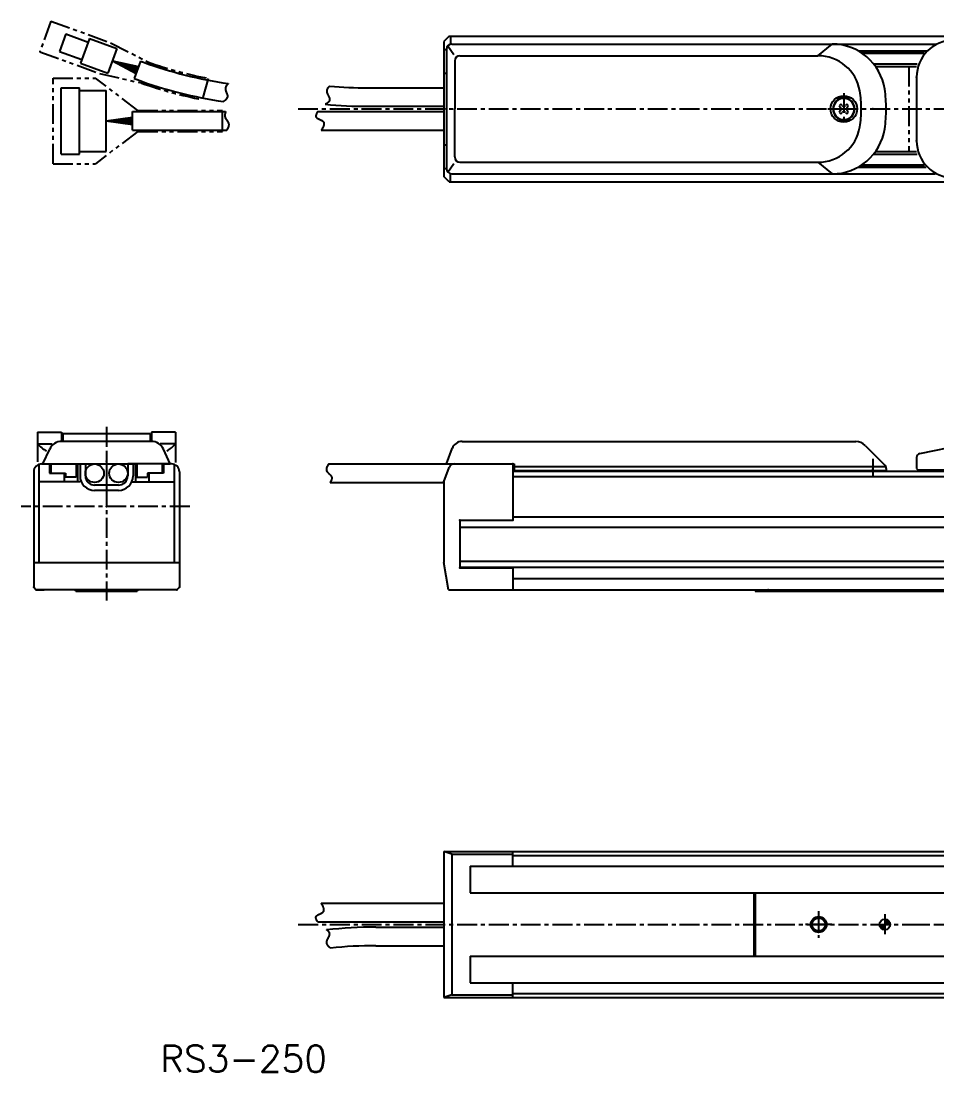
# Model space of a CAD drawing. Extents: x -741 to -40, y 98 to 495.
# Drawn here: x -740.6 to -394.8, y 98.3 to 495 of the extents above; entities that cross this region are included whole.
import ezdxf

# ---------------------------------------------------------------- set-up
doc = ezdxf.new("R2010")
doc.units = 0
for name, pattern in [('CENTER', [12, 7.5, -1.5, 1.5, -1.5]), ('CONTINOUS', [0]), ('PHANTOM', [15, 7.5, -1.5, 1.5, -1.5, 1.5, -1.5])]:
    doc.linetypes.add(name, pattern=pattern)
doc.layers.get('0').update_dxf_attribs({"linetype": 'CONTINUOUS'})
doc.layers.add('CENTER', color=1, linetype='CENTER')
doc.styles.get("Standard").update_dxf_attribs({"font": 'txt', "bigfont": 'EXTFONT'})

# ---------------------------------------------------------------- blocks, each defined once
blk = doc.blocks.new('*X9')
at = {"color": 0, "linetype": 'CONTINOUS'}
for p, q in [((-414.52, 155.57), (-414.16, 155.93)), ((-414.52, 155.13), (-413.81, 155.83)), ((-414.52, 154.68), (-413.51, 155.69)), ((-414.52, 154.23), (-413.25, 155.5)), ((-414.34, 153.96), (-413.02, 155.28)), ((-413.89, 153.96), (-412.83, 155.03)), ((-413.45, 153.96), (-412.67, 154.73)), ((-416.49, 153.6), (-416.13, 153.96)), ((-416.39, 153.25), (-415.68, 153.96)), ((-416.24, 152.95), (-415.23, 153.96)), ((-416.06, 152.69), (-414.79, 153.96)), ((-415.84, 152.46), (-414.52, 153.78)), ((-415.58, 152.27), (-414.52, 153.34)), ((-415.29, 152.12), (-414.52, 152.89)), ((-414.95, 152.01), (-414.52, 152.44)), ((-414.55, 151.96), (-414.52, 151.99)), ((-413, 153.96), (-412.57, 154.39)), ((-412.55, 153.96), (-412.52, 153.99))]:
    blk.add_line(p, q, dxfattribs=at)

msp = doc.modelspace()

# ---------------------------------------------------------------- linework, layer by layer
at = {"color": 3, "linetype": 'PHANTOM'}
for p, q in [((-729.37, 494.99), (-733.58, 483.41)), ((-729.37, 494.99), (-706.82, 486.78)), ((-706.82, 486.78), (-692.47, 479.43)), ((-733.58, 483.41), (-711.03, 475.21)), ((-405.52, 477.79), (-405.52, 445.79)), ((-728.52, 441.13), (-728.52, 473.45)), ((-728.52, 473.45), (-712.52, 473.45)), ((-696.52, 461.25), (-712.52, 473.45)), ((-711.03, 475.21), (-695.31, 471.61)), ((-669.99, 473.34), (-672.17, 465.31)), ((-696.52, 461.25), (-664.52, 461.25)), ((-664.52, 453.33), (-664.52, 461.25)), ((-696.52, 453.33), (-712.52, 441.13)), ((-696.52, 453.33), (-664.52, 453.33)), ((-728.52, 441.13), (-712.52, 441.13))]:
    msp.add_line(p, q, dxfattribs=at)
at = {"color": 7, "linetype": 'CONTINOUS'}
for p, q in [((-723.7, 490.1), (-726.1, 483.52)), ((-723.7, 490.1), (-715.25, 487.02)), ((-714.73, 488.43), (-718.15, 479.03)), ((-714.73, 488.43), (-704.4, 484.67)), ((-579.02, 489.29), (-581.02, 487.29)), ((-579.02, 489.29), (-558.02, 489.29)), ((-578.54, 489.29), (-578.54, 486.49)), ((-561.02, 489.29), (-58.02, 489.29)), ((-704.4, 484.67), (-707.82, 475.27)), ((-581.02, 487.29), (-581.02, 436.29)), ((-581.02, 484.29), (-580.06, 484.29)), ((-580.02, 484.29), (-580.02, 439.29)), ((-579.53, 485.59), (-577.29, 482.37)), ((-578.02, 486.29), (-434.36, 486.29)), ((-573.02, 486.29), (-395.16, 486.29)), ((-439.77, 481.9), (-434.36, 486.29)), ((-726.1, 483.52), (-717.64, 480.44)), ((-574.92, 481.9), (-439.77, 481.9)), ((-424.41, 483.69), (-398.84, 483.69)), ((-423.75, 483.29), (-399.62, 483.29)), ((-423.09, 482.88), (-399.96, 482.88)), ((-718.15, 479.03), (-707.82, 475.27)), ((-706.11, 479.97), (-696.35, 477.54)), ((-706.11, 479.97), (-696.71, 476.55)), ((-706.11, 479.97), (-696.47, 477.21)), ((-706.11, 479.97), (-696.59, 476.88)), ((-706.11, 479.97), (-696.23, 477.87)), ((-706.11, 479.97), (-697.19, 475.23)), ((-706.11, 479.97), (-696.83, 476.22)), ((-706.11, 479.97), (-697.07, 475.56)), ((-706.11, 479.97), (-696.95, 475.89)), ((-706.11, 479.97), (-696.71, 476.55)), ((-695.51, 479.84), (-697.91, 473.26)), ((-695.51, 479.84), (-694.41, 479.44)), ((-576.92, 479.9), (-576.92, 461.79)), ((-418.47, 478.79), (-402.3, 478.79)), ((-417.64, 477.79), (-402.52, 477.79)), ((-697.91, 473.26), (-696.81, 472.86)), ((-581.02, 475.29), (-580.16, 475.29)), ((-402.52, 473.79), (-402.52, 449.79)), ((-725.52, 469.79), (-718.52, 469.79)), ((-725.52, 444.79), (-725.52, 469.79)), ((-718.52, 444.79), (-718.52, 469.79)), ((-718.52, 468.79), (-708.52, 468.79)), ((-708.52, 445.79), (-708.52, 468.75)), ((-609.69, 469.79), (-581.02, 469.79)), ((-698.52, 460.79), (-663.4, 460.79)), ((-698.52, 453.79), (-698.52, 460.79)), ((-628.63, 460.79), (-581.02, 460.79)), ((-609.69, 462.79), (-581.02, 462.79)), ((-576.92, 443.67), (-576.92, 461.79)), ((-708.52, 457.29), (-698.52, 458.69)), ((-708.52, 457.29), (-698.52, 458.34)), ((-708.52, 457.29), (-698.52, 457.99)), ((-708.52, 457.29), (-698.52, 457.64)), ((-708.52, 457.29), (-698.52, 456.94)), ((-708.52, 457.29), (-698.52, 456.59)), ((-708.52, 457.29), (-698.52, 456.24)), ((-708.52, 457.29), (-698.52, 455.88)), ((-708.52, 457.29), (-698.52, 457.29)), ((-708.52, 457.29), (-698.52, 457.29)), ((-698.52, 453.79), (-662.98, 453.79)), ((-627.28, 453.79), (-581.02, 453.79)), ((-581.02, 448.29), (-580.16, 448.29)), ((-725.52, 444.79), (-718.52, 444.79)), ((-718.52, 445.79), (-708.52, 445.79)), ((-418.84, 444.79), (-402.3, 444.79)), ((-417.67, 445.79), (-402.52, 445.79)), ((-579.53, 437.98), (-577.29, 441.2)), ((-574.92, 441.67), (-439.77, 441.67)), ((-439.77, 441.67), (-434.36, 437.29)), ((-422.95, 440.69), (-399.84, 440.69)), ((-581.02, 439.29), (-580.06, 439.29)), ((-578.54, 434.29), (-578.54, 437.09)), ((-578.02, 437.29), (-434.36, 437.29)), ((-573.02, 437.29), (-395.5, 437.29)), ((-424.49, 439.88), (-398.95, 439.88)), ((-423.53, 440.29), (-399.51, 440.29)), ((-579.02, 434.29), (-581.02, 436.29)), ((-579.02, 434.29), (-558.02, 434.29)), ((-561.02, 434.29), (-58.02, 434.29)), ((-734.35, 339.79), (-734.35, 328.56)), ((-734.35, 339.79), (-725.35, 339.79)), ((-725.35, 339.79), (-725.35, 336.44)), ((-724.85, 339.33), (-724.85, 336.43)), ((-724.85, 339.33), (-691.85, 339.33)), ((-691.85, 339.33), (-691.85, 336.51)), ((-682.35, 339.79), (-691.35, 339.79)), ((-691.35, 339.79), (-691.35, 336.52)), ((-682.35, 339.79), (-682.35, 328.3)), ((-734.35, 335.37), (-728.88, 335.37)), ((-734.35, 335.37), (-734.35, 328.73)), ((-732.43, 327.79), (-729.81, 333.4)), ((-691.42, 336.29), (-725.28, 336.29)), ((-682.35, 335.37), (-688.06, 335.37)), ((-684.27, 327.79), (-686.89, 333.4)), ((-682.35, 335.37), (-682.35, 328.48)), ((-580.02, 327.79), (-577.88, 333.66)), ((-574.12, 336.29), (-425.49, 336.29)), ((-421.95, 334.82), (-414.6, 327.47)), ((-401.33, 331.69), (-384.02, 335.37)), ((-402.52, 330.22), (-402.52, 326.13)), ((-733.85, 327.62), (-733.85, 290.63)), ((-732.85, 327.79), (-716.35, 327.79)), ((-732.43, 327.79), (-729.35, 327.79)), ((-729.85, 327.79), (-729.85, 324.29)), ((-729.35, 327.79), (-729.35, 324.29)), ((-719.85, 327.79), (-719.85, 322.79)), ((-719.85, 327.79), (-696.85, 327.79)), ((-719.35, 327.79), (-719.35, 320.99)), ((-718.35, 327.79), (-718.35, 323.29)), ((-716.35, 327.79), (-716.35, 323.29)), ((-700.35, 327.79), (-700.35, 323.29)), ((-683.85, 327.79), (-700.35, 327.79)), ((-698.35, 327.79), (-698.35, 323.29)), ((-697.35, 327.79), (-697.35, 320.99)), ((-696.85, 327.79), (-696.85, 322.79)), ((-687.35, 327.79), (-687.35, 324.29)), ((-687.35, 327.79), (-684.27, 327.79)), ((-686.85, 327.79), (-686.85, 324.29)), ((-682.85, 327.62), (-682.85, 290.63)), ((-624.44, 327.79), (-575.95, 327.79)), ((-581.02, 320.99), (-579.02, 326.47)), ((-579.99, 327.79), (-554.52, 327.79)), ((-577.14, 327.79), (-555.02, 327.79)), ((-555.02, 327.79), (-555.02, 306.59)), ((-554.52, 327.79), (-554.52, 325.29)), ((-554.52, 326.89), (-414.2, 326.89)), ((-414.02, 326.06), (-414.02, 325.29)), ((-402.02, 325.63), (-384.02, 325.63)), ((-735.85, 324.79), (-735.85, 283.36)), ((-729.85, 324.29), (-724.35, 324.29)), ((-729.35, 324.29), (-723.85, 324.29)), ((-724.35, 324.29), (-724.35, 320.99)), ((-723.85, 324.29), (-723.85, 322.79)), ((-719.85, 322.79), (-723.85, 322.79)), ((-696.85, 322.79), (-692.85, 322.79)), ((-692.85, 324.29), (-692.85, 322.79)), ((-687.35, 324.29), (-692.85, 324.29)), ((-686.85, 324.29), (-692.35, 324.29)), ((-692.35, 324.29), (-692.35, 320.99)), ((-680.85, 324.79), (-680.85, 281.29)), ((-555.03, 325.09), (-58.02, 325.09)), ((-555.03, 323.09), (-69.02, 323.09)), ((-554.52, 325.29), (-414.02, 325.29)), ((-718.35, 320.99), (-733.85, 320.99)), ((-719.35, 320.99), (-724.35, 320.99)), ((-703.85, 319.79), (-712.85, 319.79)), ((-703.85, 317.79), (-712.85, 317.79)), ((-698.85, 320.99), (-692.85, 320.99)), ((-698.35, 320.99), (-682.85, 320.99)), ((-697.35, 320.99), (-692.35, 320.99)), ((-623.98, 320.79), (-581.02, 320.79)), ((-581.02, 320.99), (-581.02, 290.63)), ((-575.02, 306.59), (-575.02, 288.59)), ((-575.02, 306.59), (-555.02, 306.59)), ((-555.03, 307.79), (-69.02, 307.79)), ((-574.91, 303.96), (-48.52, 303.96)), ((-735.85, 290.63), (-680.85, 290.63)), ((-579.19, 280.29), (-581.02, 290.63)), ((-574.91, 291.12), (-48.52, 291.12)), ((-735.85, 288.59), (-735.85, 281.29)), ((-575.02, 288.59), (-555.02, 288.59)), ((-574.91, 288.79), (-48.52, 288.79)), ((-555.02, 288.59), (-555.02, 280.29)), ((-555.03, 284.62), (-69.02, 284.62)), ((-735.85, 281.29), (-734.85, 280.29)), ((-735.85, 281.29), (-734.85, 280.29)), ((-681.85, 280.29), (-734.85, 280.29)), ((-734.85, 280.29), (-731.85, 280.29)), ((-720.35, 280.29), (-696.35, 280.29)), ((-719.95, 279.79), (-720.35, 280.19)), ((-719.95, 279.79), (-696.75, 279.79)), ((-696.35, 280.19), (-696.75, 279.79)), ((-680.85, 281.29), (-681.85, 280.29)), ((-579.19, 280.29), (-555.02, 280.29)), ((-555.53, 280.29), (-69.02, 280.29)), ((-463.52, 280.29), (-463.52, 279.79)), ((-463.52, 279.79), (-277.93, 279.79)), ((-581.02, 181.46), (-581.02, 126.46)), ((-581.02, 181.46), (-45.02, 181.46)), ((-578.02, 180.46), (-581.02, 181.46)), ((-578.02, 180.46), (-578.02, 127.46)), ((-578.02, 180.46), (-555.03, 180.46)), ((-555.03, 181.46), (-555.03, 175.96)), ((-555.03, 179.96), (-69.02, 179.96)), ((-571.02, 175.96), (-571.02, 165.96)), ((-571.02, 175.96), (-49.52, 175.96)), ((-571.02, 165.96), (-49.52, 165.96)), ((-464.02, 165.96), (-464.02, 141.96)), ((-463.52, 165.96), (-463.52, 141.96)), ((-627.28, 161.96), (-581.02, 161.96)), ((-628.63, 154.96), (-581.02, 154.96)), ((-606.69, 152.96), (-581.02, 152.96)), ((-606.69, 145.96), (-581.02, 145.96)), ((-571.02, 141.96), (-49.52, 141.96)), ((-571.02, 141.96), (-571.02, 131.96)), ((-571.02, 131.96), (-49.52, 131.96)), ((-555.03, 131.96), (-555.03, 126.46)), ((-578.02, 127.46), (-581.02, 126.46)), ((-578.02, 127.46), (-555.03, 127.46)), ((-555.03, 127.96), (-69.02, 127.96)), ((-581.02, 126.46), (-45.02, 126.46))]:
    msp.add_line(p, q, dxfattribs=at)
at = {"color": 0, "linetype": 'CONTINUOUS'}
for p, q in [((-431.18, 463.6), (-431.83, 462.95)), ((-431.83, 462.95), (-431.33, 462.45)), ((-431.33, 461.12), (-431.83, 460.63)), ((-431.83, 460.63), (-431.18, 459.98)), ((-430.68, 463.1), (-431.18, 463.6)), ((-431.18, 459.98), (-430.68, 460.47)), ((-428.86, 463.6), (-429.35, 463.1)), ((-429.35, 460.47), (-428.86, 459.98)), ((-428.21, 462.95), (-428.86, 463.6)), ((-428.86, 459.98), (-428.21, 460.63)), ((-428.7, 462.45), (-428.21, 462.95)), ((-428.21, 460.63), (-428.7, 461.12))]:
    msp.add_line(p, q, dxfattribs=at)
at = {"color": 7, "linetype": 'CENTER'}
msp.add_line((-414.52, 157.83), (-414.52, 150.27), dxfattribs=at)
at = {"color": 7}
for points in [[(-662.41, 471.41, 0), (-662.44, 471.38, 0), (-662.47, 471.35, 0), (-662.49, 471.32, 0), (-662.52, 471.29, 0), (-662.55, 471.26, 0), (-662.58, 471.23, 0), (-662.61, 471.2, 0), (-662.63, 471.17, 0), (-662.66, 471.14, 0), (-662.69, 471.1, 0), (-662.71, 471.07, 0), (-662.74, 471.04, 0), (-662.77, 471.01, 0), (-662.79, 470.97, 0), (-662.82, 470.94, 0), (-662.85, 470.91, 0), (-662.87, 470.87, 0), (-662.9, 470.84, 0), (-662.92, 470.81, 0), (-662.95, 470.77, 0), (-662.97, 470.74, 0), (-663, 470.7, 0), (-663.02, 470.67, 0), (-663.04, 470.63, 0), (-663.07, 470.6, 0), (-663.09, 470.56, 0), (-663.11, 470.52, 0), (-663.13, 470.49, 0), (-663.15, 470.45, 0), (-663.17, 470.42, 0), (-663.19, 470.38, 0), (-663.21, 470.34, 0), (-663.23, 470.31, 0), (-663.25, 470.27, 0), (-663.27, 470.23, 0), (-663.28, 470.19, 0), (-663.3, 470.16, 0), (-663.32, 470.12, 0), (-663.33, 470.08, 0), (-663.35, 470.04, 0), (-663.36, 470, 0), (-663.37, 469.97, 0), (-663.38, 469.93, 0), (-663.4, 469.89, 0), (-663.41, 469.85, 0), (-663.42, 469.81, 0), (-663.43, 469.77, 0), (-663.44, 469.74, 0), (-663.44, 469.7, 0), (-663.45, 469.66, 0), (-663.46, 469.62, 0), (-663.46, 469.58, 0), (-663.47, 469.54, 0), (-663.47, 469.5, 0), (-663.47, 469.46, 0), (-663.47, 469.42, 0), (-663.47, 469.38, 0), (-663.47, 469.35, 0), (-663.47, 469.31, 0), (-663.47, 469.27, 0), (-663.47, 469.23, 0), (-663.46, 469.19, 0), (-663.46, 469.15, 0), (-663.45, 469.11, 0), (-663.45, 469.07, 0), (-663.44, 469.03, 0), (-663.43, 468.99, 0), (-663.42, 468.95, 0), (-663.41, 468.91, 0), (-663.4, 468.87, 0), (-663.39, 468.83, 0), (-663.38, 468.79, 0), (-663.37, 468.75, 0), (-663.36, 468.71, 0), (-663.35, 468.67, 0), (-663.34, 468.64, 0), (-663.32, 468.6, 0), (-663.31, 468.56, 0), (-663.3, 468.52, 0), (-663.28, 468.48, 0), (-663.27, 468.44, 0), (-663.25, 468.4, 0), (-663.24, 468.36, 0), (-663.22, 468.32, 0), (-663.21, 468.28, 0), (-663.19, 468.24, 0), (-663.17, 468.2, 0), (-663.16, 468.16, 0), (-663.14, 468.12, 0), (-663.13, 468.08, 0), (-663.11, 468.04, 0), (-663.09, 468, 0), (-663.08, 467.96, 0), (-663.06, 467.92, 0), (-663.04, 467.88, 0), (-663.03, 467.85, 0), (-663.01, 467.81, 0), (-663, 467.77, 0), (-662.98, 467.73, 0), (-662.97, 467.69, 0), (-662.95, 467.65, 0), (-662.93, 467.61, 0), (-662.92, 467.57, 0), (-662.9, 467.53, 0), (-662.89, 467.49, 0), (-662.88, 467.45, 0), (-662.86, 467.41, 0), (-662.85, 467.38, 0), (-662.84, 467.34, 0), (-662.83, 467.3, 0), (-662.81, 467.26, 0), (-662.8, 467.22, 0), (-662.79, 467.18, 0), (-662.78, 467.14, 0), (-662.77, 467.1, 0), (-662.76, 467.06, 0), (-662.75, 467.03, 0), (-662.75, 466.99, 0), (-662.74, 466.95, 0), (-662.73, 466.91, 0), (-662.73, 466.87, 0), (-662.72, 466.83, 0), (-662.72, 466.8, 0), (-662.71, 466.76, 0), (-662.71, 466.72, 0), (-662.71, 466.68, 0), (-662.71, 466.64, 0), (-662.71, 466.61, 0), (-662.71, 466.57, 0), (-662.71, 466.53, 0), (-662.71, 466.49, 0), (-662.72, 466.46, 0), (-662.72, 466.42, 0), (-662.73, 466.38, 0), (-662.74, 466.35, 0), (-662.74, 466.31, 0), (-662.75, 466.27, 0), (-662.76, 466.23, 0), (-662.77, 466.2, 0), (-662.79, 466.16, 0), (-662.8, 466.12, 0), (-662.81, 466.09, 0), (-662.83, 466.05, 0), (-662.84, 466.01, 0), (-662.86, 465.98, 0), (-662.88, 465.94, 0), (-662.89, 465.91, 0), (-662.91, 465.87, 0), (-662.93, 465.84, 0), (-662.95, 465.8, 0), (-662.97, 465.77, 0), (-663, 465.73, 0), (-663.02, 465.7, 0), (-663.04, 465.66, 0), (-663.07, 465.63, 0), (-663.09, 465.6, 0), (-663.11, 465.56, 0), (-663.14, 465.53, 0), (-663.17, 465.49, 0), (-663.19, 465.46, 0), (-663.22, 465.43, 0), (-663.25, 465.4, 0), (-663.27, 465.36, 0), (-663.3, 465.33, 0), (-663.33, 465.3, 0), (-663.36, 465.27, 0), (-663.39, 465.24, 0), (-663.42, 465.21, 0), (-663.45, 465.18, 0), (-663.48, 465.15, 0), (-663.51, 465.12, 0), (-663.55, 465.09, 0), (-663.58, 465.06, 0), (-663.61, 465.03, 0), (-663.64, 465, 0), (-663.68, 464.97, 0), (-663.71, 464.94, 0), (-663.74, 464.92, 0), (-663.77, 464.89, 0), (-663.81, 464.86, 0), (-663.84, 464.84, 0), (-663.87, 464.81, 0), (-663.91, 464.78, 0), (-663.94, 464.76, 0), (-663.98, 464.73, 0), (-664.01, 464.71, 0), (-664.04, 464.68, 0), (-664.08, 464.66, 0), (-664.11, 464.64, 0), (-664.14, 464.62, 0), (-664.18, 464.59, 0)], [(-624.14, 470.44, 0), (-624.17, 470.41, 0), (-624.2, 470.39, 0), (-624.23, 470.36, 0), (-624.27, 470.33, 0), (-624.3, 470.3, 0), (-624.33, 470.27, 0), (-624.36, 470.24, 0), (-624.39, 470.21, 0), (-624.42, 470.18, 0), (-624.45, 470.15, 0), (-624.48, 470.12, 0), (-624.51, 470.08, 0), (-624.54, 470.05, 0), (-624.57, 470.02, 0), (-624.6, 469.98, 0), (-624.63, 469.95, 0), (-624.66, 469.92, 0), (-624.68, 469.88, 0), (-624.71, 469.85, 0), (-624.74, 469.81, 0), (-624.76, 469.77, 0), (-624.79, 469.74, 0), (-624.81, 469.7, 0), (-624.84, 469.66, 0), (-624.86, 469.63, 0), (-624.89, 469.59, 0), (-624.91, 469.55, 0), (-624.93, 469.51, 0), (-624.95, 469.47, 0), (-624.97, 469.44, 0), (-624.99, 469.4, 0), (-625.01, 469.36, 0), (-625.03, 469.32, 0), (-625.05, 469.28, 0), (-625.06, 469.24, 0), (-625.08, 469.2, 0), (-625.1, 469.16, 0), (-625.11, 469.12, 0), (-625.12, 469.08, 0), (-625.14, 469.04, 0), (-625.15, 469, 0), (-625.16, 468.96, 0), (-625.17, 468.92, 0), (-625.18, 468.87, 0), (-625.19, 468.83, 0), (-625.2, 468.79, 0), (-625.2, 468.75, 0), (-625.21, 468.71, 0), (-625.21, 468.67, 0), (-625.21, 468.62, 0), (-625.22, 468.58, 0), (-625.22, 468.54, 0), (-625.22, 468.5, 0), (-625.22, 468.46, 0), (-625.21, 468.42, 0), (-625.21, 468.37, 0), (-625.21, 468.33, 0), (-625.2, 468.29, 0), (-625.19, 468.25, 0), (-625.19, 468.21, 0), (-625.18, 468.16, 0), (-625.17, 468.12, 0), (-625.16, 468.08, 0), (-625.15, 468.04, 0), (-625.14, 468, 0), (-625.13, 467.95, 0), (-625.11, 467.91, 0), (-625.1, 467.87, 0), (-625.09, 467.83, 0), (-625.07, 467.79, 0), (-625.06, 467.74, 0), (-625.04, 467.7, 0), (-625.03, 467.66, 0), (-625.01, 467.62, 0), (-624.99, 467.58, 0), (-624.97, 467.53, 0), (-624.96, 467.49, 0), (-624.94, 467.45, 0), (-624.92, 467.41, 0), (-624.9, 467.37, 0), (-624.88, 467.32, 0), (-624.86, 467.28, 0), (-624.84, 467.24, 0), (-624.82, 467.2, 0), (-624.8, 467.16, 0), (-624.78, 467.12, 0), (-624.76, 467.07, 0), (-624.74, 467.03, 0), (-624.72, 466.99, 0), (-624.7, 466.95, 0), (-624.67, 466.91, 0), (-624.65, 466.87, 0), (-624.63, 466.83, 0), (-624.61, 466.79, 0), (-624.59, 466.75, 0), (-624.57, 466.7, 0), (-624.55, 466.66, 0), (-624.53, 466.62, 0), (-624.51, 466.58, 0), (-624.49, 466.54, 0), (-624.47, 466.5, 0), (-624.45, 466.46, 0), (-624.43, 466.42, 0), (-624.41, 466.38, 0), (-624.39, 466.34, 0), (-624.37, 466.3, 0), (-624.35, 466.26, 0), (-624.34, 466.22, 0), (-624.32, 466.18, 0), (-624.3, 466.14, 0), (-624.28, 466.1, 0), (-624.27, 466.06, 0), (-624.25, 466.02, 0), (-624.24, 465.98, 0), (-624.23, 465.94, 0), (-624.21, 465.9, 0), (-624.2, 465.86, 0), (-624.19, 465.82, 0), (-624.18, 465.79, 0), (-624.17, 465.75, 0), (-624.16, 465.71, 0), (-624.15, 465.67, 0), (-624.14, 465.63, 0), (-624.14, 465.59, 0), (-624.13, 465.55, 0), (-624.12, 465.52, 0), (-624.12, 465.48, 0), (-624.12, 465.44, 0), (-624.12, 465.4, 0), (-624.12, 465.37, 0), (-624.12, 465.33, 0), (-624.12, 465.29, 0), (-624.12, 465.25, 0), (-624.12, 465.22, 0), (-624.13, 465.18, 0), (-624.13, 465.14, 0), (-624.14, 465.11, 0), (-624.15, 465.07, 0), (-624.16, 465.04, 0), (-624.17, 465, 0), (-624.18, 464.96, 0), (-624.2, 464.93, 0), (-624.21, 464.89, 0), (-624.23, 464.86, 0), (-624.24, 464.82, 0), (-624.26, 464.79, 0), (-624.28, 464.75, 0), (-624.3, 464.72, 0), (-624.32, 464.69, 0), (-624.35, 464.65, 0), (-624.37, 464.62, 0), (-624.39, 464.58, 0), (-624.42, 464.55, 0), (-624.44, 464.52, 0), (-624.47, 464.49, 0), (-624.5, 464.45, 0), (-624.53, 464.42, 0), (-624.56, 464.39, 0), (-624.59, 464.36, 0), (-624.62, 464.33, 0), (-624.65, 464.3, 0), (-624.68, 464.27, 0), (-624.72, 464.24, 0), (-624.75, 464.21, 0), (-624.78, 464.18, 0), (-624.82, 464.15, 0), (-624.86, 464.12, 0), (-624.89, 464.09, 0), (-624.93, 464.06, 0), (-624.96, 464.04, 0), (-625, 464.01, 0), (-625.04, 463.98, 0), (-625.08, 463.96, 0), (-625.11, 463.93, 0), (-625.15, 463.91, 0), (-625.19, 463.88, 0), (-625.23, 463.86, 0), (-625.27, 463.83, 0), (-625.31, 463.81, 0), (-625.35, 463.79, 0), (-625.39, 463.76, 0), (-625.42, 463.74, 0), (-625.46, 463.72, 0), (-625.5, 463.7, 0), (-625.54, 463.68, 0), (-625.58, 463.66, 0), (-625.62, 463.64, 0), (-625.66, 463.62, 0), (-625.7, 463.6, 0), (-625.74, 463.58, 0), (-625.78, 463.56, 0)], [(-663.38, 460.79, 0), (-663.39, 460.75, 0), (-663.41, 460.71, 0), (-663.42, 460.68, 0), (-663.44, 460.64, 0), (-663.45, 460.6, 0), (-663.46, 460.57, 0), (-663.48, 460.53, 0), (-663.49, 460.49, 0), (-663.5, 460.45, 0), (-663.51, 460.41, 0), (-663.52, 460.38, 0), (-663.54, 460.34, 0), (-663.55, 460.3, 0), (-663.56, 460.26, 0), (-663.57, 460.22, 0), (-663.58, 460.18, 0), (-663.59, 460.14, 0), (-663.6, 460.1, 0), (-663.61, 460.06, 0), (-663.62, 460.02, 0), (-663.62, 459.98, 0), (-663.63, 459.94, 0), (-663.64, 459.91, 0), (-663.64, 459.87, 0), (-663.65, 459.83, 0), (-663.66, 459.79, 0), (-663.66, 459.75, 0), (-663.67, 459.71, 0), (-663.67, 459.67, 0), (-663.67, 459.63, 0), (-663.68, 459.59, 0), (-663.68, 459.55, 0), (-663.68, 459.51, 0), (-663.68, 459.47, 0), (-663.69, 459.43, 0), (-663.69, 459.39, 0), (-663.69, 459.35, 0), (-663.69, 459.31, 0), (-663.68, 459.27, 0), (-663.68, 459.23, 0), (-663.68, 459.19, 0), (-663.68, 459.16, 0), (-663.67, 459.12, 0), (-663.67, 459.08, 0), (-663.66, 459.04, 0), (-663.66, 459, 0), (-663.65, 458.96, 0), (-663.64, 458.93, 0), (-663.63, 458.89, 0), (-663.63, 458.85, 0), (-663.62, 458.81, 0), (-663.61, 458.78, 0), (-663.6, 458.74, 0), (-663.58, 458.7, 0), (-663.57, 458.67, 0), (-663.56, 458.63, 0), (-663.54, 458.6, 0), (-663.53, 458.56, 0), (-663.51, 458.52, 0), (-663.5, 458.49, 0), (-663.48, 458.45, 0), (-663.47, 458.42, 0), (-663.45, 458.38, 0), (-663.43, 458.35, 0), (-663.41, 458.31, 0), (-663.39, 458.28, 0), (-663.38, 458.24, 0), (-663.36, 458.21, 0), (-663.34, 458.17, 0), (-663.32, 458.14, 0), (-663.3, 458.11, 0), (-663.28, 458.07, 0), (-663.25, 458.04, 0), (-663.23, 458, 0), (-663.21, 457.97, 0), (-663.19, 457.94, 0), (-663.17, 457.9, 0), (-663.15, 457.87, 0), (-663.12, 457.83, 0), (-663.1, 457.8, 0), (-663.08, 457.77, 0), (-663.06, 457.74, 0), (-663.03, 457.7, 0), (-663.01, 457.67, 0), (-662.99, 457.63, 0), (-662.96, 457.6, 0), (-662.94, 457.57, 0), (-662.92, 457.54, 0), (-662.89, 457.5, 0), (-662.87, 457.47, 0), (-662.85, 457.44, 0), (-662.83, 457.4, 0), (-662.8, 457.37, 0), (-662.78, 457.34, 0), (-662.76, 457.3, 0), (-662.74, 457.27, 0), (-662.72, 457.24, 0), (-662.69, 457.2, 0), (-662.67, 457.17, 0), (-662.65, 457.14, 0), (-662.63, 457.1, 0), (-662.61, 457.07, 0), (-662.59, 457.04, 0), (-662.57, 457, 0), (-662.55, 456.97, 0), (-662.53, 456.93, 0), (-662.51, 456.9, 0), (-662.49, 456.86, 0), (-662.47, 456.83, 0), (-662.46, 456.8, 0), (-662.44, 456.76, 0), (-662.42, 456.73, 0), (-662.41, 456.69, 0), (-662.39, 456.66, 0), (-662.38, 456.62, 0), (-662.36, 456.59, 0), (-662.35, 456.55, 0), (-662.34, 456.52, 0), (-662.32, 456.48, 0), (-662.31, 456.44, 0), (-662.3, 456.41, 0), (-662.29, 456.37, 0), (-662.28, 456.34, 0), (-662.27, 456.3, 0), (-662.27, 456.26, 0), (-662.26, 456.23, 0), (-662.25, 456.19, 0), (-662.25, 456.15, 0), (-662.24, 456.11, 0), (-662.24, 456.08, 0), (-662.23, 456.04, 0), (-662.23, 456, 0), (-662.23, 455.96, 0), (-662.23, 455.92, 0), (-662.23, 455.89, 0), (-662.23, 455.85, 0), (-662.23, 455.81, 0), (-662.23, 455.77, 0), (-662.23, 455.73, 0), (-662.24, 455.69, 0), (-662.24, 455.65, 0), (-662.24, 455.62, 0), (-662.25, 455.58, 0), (-662.25, 455.54, 0), (-662.26, 455.5, 0), (-662.27, 455.46, 0), (-662.27, 455.42, 0), (-662.28, 455.38, 0), (-662.29, 455.34, 0), (-662.3, 455.3, 0), (-662.31, 455.26, 0), (-662.32, 455.22, 0), (-662.33, 455.18, 0), (-662.34, 455.14, 0), (-662.35, 455.11, 0), (-662.36, 455.07, 0), (-662.37, 455.03, 0), (-662.38, 454.99, 0), (-662.4, 454.95, 0), (-662.41, 454.91, 0), (-662.42, 454.87, 0), (-662.44, 454.83, 0), (-662.45, 454.8, 0), (-662.47, 454.76, 0), (-662.49, 454.72, 0), (-662.5, 454.68, 0), (-662.52, 454.64, 0), (-662.53, 454.6, 0), (-662.55, 454.57, 0), (-662.57, 454.53, 0), (-662.59, 454.49, 0), (-662.6, 454.45, 0), (-662.62, 454.42, 0), (-662.64, 454.38, 0), (-662.66, 454.34, 0), (-662.68, 454.31, 0), (-662.7, 454.27, 0), (-662.72, 454.23, 0), (-662.73, 454.2, 0), (-662.75, 454.16, 0), (-662.77, 454.13, 0), (-662.79, 454.09, 0), (-662.82, 454.06, 0), (-662.84, 454.02, 0), (-662.86, 453.99, 0), (-662.88, 453.95, 0), (-662.9, 453.92, 0), (-662.92, 453.89, 0), (-662.94, 453.85, 0), (-662.96, 453.82, 0), (-662.99, 453.79, 0)], [(-628.63, 460.79, 0), (-628.66, 460.75, 0), (-628.69, 460.71, 0), (-628.72, 460.67, 0), (-628.74, 460.63, 0), (-628.77, 460.59, 0), (-628.79, 460.55, 0), (-628.82, 460.51, 0), (-628.85, 460.47, 0), (-628.87, 460.43, 0), (-628.9, 460.38, 0), (-628.92, 460.34, 0), (-628.95, 460.29, 0), (-628.97, 460.25, 0), (-629, 460.21, 0), (-629.02, 460.16, 0), (-629.04, 460.12, 0), (-629.06, 460.07, 0), (-629.08, 460.02, 0), (-629.11, 459.98, 0), (-629.12, 459.93, 0), (-629.14, 459.89, 0), (-629.16, 459.84, 0), (-629.18, 459.79, 0), (-629.2, 459.75, 0), (-629.21, 459.7, 0), (-629.23, 459.65, 0), (-629.24, 459.61, 0), (-629.25, 459.56, 0), (-629.26, 459.52, 0), (-629.27, 459.47, 0), (-629.28, 459.43, 0), (-629.29, 459.38, 0), (-629.3, 459.34, 0), (-629.3, 459.29, 0), (-629.31, 459.25, 0), (-629.31, 459.21, 0), (-629.31, 459.16, 0), (-629.31, 459.12, 0), (-629.31, 459.08, 0), (-629.31, 459.04, 0), (-629.3, 459, 0), (-629.29, 458.96, 0), (-629.29, 458.92, 0), (-629.28, 458.88, 0), (-629.26, 458.85, 0), (-629.25, 458.81, 0), (-629.24, 458.77, 0), (-629.22, 458.74, 0), (-629.2, 458.7, 0), (-629.18, 458.67, 0), (-629.16, 458.64, 0), (-629.14, 458.61, 0), (-629.11, 458.58, 0), (-629.09, 458.55, 0), (-629.06, 458.52, 0), (-629.03, 458.49, 0), (-629, 458.46, 0), (-628.97, 458.43, 0), (-628.94, 458.4, 0), (-628.9, 458.38, 0), (-628.87, 458.35, 0), (-628.83, 458.32, 0), (-628.8, 458.3, 0), (-628.76, 458.27, 0), (-628.72, 458.25, 0), (-628.68, 458.22, 0), (-628.64, 458.2, 0), (-628.6, 458.17, 0), (-628.56, 458.15, 0), (-628.51, 458.13, 0), (-628.47, 458.11, 0), (-628.43, 458.08, 0), (-628.38, 458.06, 0), (-628.34, 458.04, 0), (-628.29, 458.02, 0), (-628.25, 458, 0), (-628.2, 457.97, 0), (-628.15, 457.95, 0), (-628.11, 457.93, 0), (-628.06, 457.91, 0), (-628.01, 457.89, 0), (-627.97, 457.87, 0), (-627.92, 457.85, 0), (-627.87, 457.83, 0), (-627.82, 457.81, 0), (-627.77, 457.79, 0), (-627.73, 457.76, 0), (-627.68, 457.74, 0), (-627.63, 457.72, 0), (-627.58, 457.7, 0), (-627.53, 457.68, 0), (-627.49, 457.66, 0), (-627.44, 457.64, 0), (-627.39, 457.62, 0), (-627.35, 457.59, 0), (-627.3, 457.57, 0), (-627.26, 457.55, 0), (-627.21, 457.53, 0), (-627.17, 457.5, 0), (-627.12, 457.48, 0), (-627.08, 457.46, 0), (-627.04, 457.43, 0), (-627, 457.41, 0), (-626.96, 457.38, 0), (-626.92, 457.36, 0), (-626.88, 457.33, 0), (-626.84, 457.31, 0), (-626.8, 457.28, 0), (-626.77, 457.25, 0), (-626.73, 457.22, 0), (-626.7, 457.2, 0), (-626.66, 457.17, 0), (-626.63, 457.14, 0), (-626.6, 457.11, 0), (-626.57, 457.08, 0), (-626.54, 457.05, 0), (-626.51, 457.01, 0), (-626.49, 456.98, 0), (-626.47, 456.95, 0), (-626.44, 456.92, 0), (-626.42, 456.88, 0), (-626.4, 456.85, 0), (-626.38, 456.81, 0), (-626.37, 456.77, 0), (-626.35, 456.73, 0), (-626.34, 456.7, 0), (-626.33, 456.66, 0), (-626.31, 456.62, 0), (-626.3, 456.58, 0), (-626.29, 456.54, 0), (-626.29, 456.5, 0), (-626.28, 456.45, 0), (-626.27, 456.41, 0), (-626.27, 456.37, 0), (-626.27, 456.33, 0), (-626.27, 456.28, 0), (-626.27, 456.24, 0), (-626.27, 456.19, 0), (-626.27, 456.15, 0), (-626.27, 456.11, 0), (-626.28, 456.06, 0), (-626.28, 456.01, 0), (-626.29, 455.97, 0), (-626.29, 455.92, 0), (-626.3, 455.87, 0), (-626.31, 455.83, 0), (-626.32, 455.78, 0), (-626.33, 455.73, 0), (-626.34, 455.69, 0), (-626.35, 455.64, 0), (-626.37, 455.59, 0), (-626.38, 455.54, 0), (-626.39, 455.49, 0), (-626.41, 455.45, 0), (-626.42, 455.4, 0), (-626.44, 455.35, 0), (-626.46, 455.3, 0), (-626.48, 455.25, 0), (-626.49, 455.21, 0), (-626.51, 455.16, 0), (-626.53, 455.11, 0), (-626.55, 455.06, 0), (-626.57, 455.01, 0), (-626.6, 454.96, 0), (-626.62, 454.92, 0), (-626.64, 454.87, 0), (-626.66, 454.82, 0), (-626.68, 454.77, 0), (-626.71, 454.73, 0), (-626.73, 454.68, 0), (-626.76, 454.63, 0), (-626.78, 454.59, 0), (-626.81, 454.54, 0), (-626.83, 454.5, 0), (-626.86, 454.45, 0), (-626.88, 454.41, 0), (-626.91, 454.36, 0), (-626.93, 454.32, 0), (-626.96, 454.27, 0), (-626.99, 454.23, 0), (-627.01, 454.19, 0), (-627.04, 454.14, 0), (-627.07, 454.1, 0), (-627.09, 454.06, 0), (-627.12, 454.02, 0), (-627.15, 453.98, 0), (-627.17, 453.94, 0), (-627.2, 453.9, 0), (-627.23, 453.86, 0), (-627.25, 453.82, 0), (-627.28, 453.79, 0)], [(-624.44, 327.79, 0), (-624.46, 327.75, 0), (-624.49, 327.72, 0), (-624.52, 327.69, 0), (-624.54, 327.65, 0), (-624.57, 327.62, 0), (-624.59, 327.58, 0), (-624.62, 327.55, 0), (-624.64, 327.51, 0), (-624.67, 327.48, 0), (-624.69, 327.44, 0), (-624.72, 327.4, 0), (-624.74, 327.37, 0), (-624.77, 327.33, 0), (-624.79, 327.29, 0), (-624.82, 327.25, 0), (-624.84, 327.21, 0), (-624.86, 327.18, 0), (-624.89, 327.14, 0), (-624.91, 327.1, 0), (-624.93, 327.06, 0), (-624.96, 327.02, 0), (-624.98, 326.98, 0), (-625, 326.94, 0), (-625.02, 326.9, 0), (-625.04, 326.86, 0), (-625.06, 326.82, 0), (-625.08, 326.78, 0), (-625.1, 326.74, 0), (-625.12, 326.7, 0), (-625.14, 326.66, 0), (-625.15, 326.62, 0), (-625.17, 326.57, 0), (-625.19, 326.53, 0), (-625.2, 326.49, 0), (-625.22, 326.45, 0), (-625.23, 326.41, 0), (-625.25, 326.37, 0), (-625.26, 326.33, 0), (-625.27, 326.29, 0), (-625.28, 326.25, 0), (-625.29, 326.2, 0), (-625.3, 326.16, 0), (-625.31, 326.12, 0), (-625.32, 326.08, 0), (-625.33, 326.04, 0), (-625.34, 326, 0), (-625.34, 325.96, 0), (-625.35, 325.92, 0), (-625.35, 325.88, 0), (-625.36, 325.84, 0), (-625.36, 325.8, 0), (-625.36, 325.76, 0), (-625.36, 325.72, 0), (-625.36, 325.68, 0), (-625.36, 325.64, 0), (-625.35, 325.6, 0), (-625.35, 325.56, 0), (-625.34, 325.53, 0), (-625.34, 325.49, 0), (-625.33, 325.45, 0), (-625.32, 325.41, 0), (-625.31, 325.38, 0), (-625.3, 325.34, 0), (-625.29, 325.3, 0), (-625.28, 325.27, 0), (-625.26, 325.23, 0), (-625.25, 325.2, 0), (-625.23, 325.16, 0), (-625.22, 325.12, 0), (-625.2, 325.09, 0), (-625.18, 325.06, 0), (-625.16, 325.02, 0), (-625.14, 324.99, 0), (-625.11, 324.95, 0), (-625.09, 324.92, 0), (-625.07, 324.89, 0), (-625.05, 324.85, 0), (-625.02, 324.82, 0), (-625, 324.79, 0), (-624.97, 324.75, 0), (-624.94, 324.72, 0), (-624.92, 324.69, 0), (-624.89, 324.66, 0), (-624.86, 324.63, 0), (-624.83, 324.59, 0), (-624.8, 324.56, 0), (-624.77, 324.53, 0), (-624.74, 324.5, 0), (-624.71, 324.47, 0), (-624.68, 324.44, 0), (-624.65, 324.4, 0), (-624.62, 324.37, 0), (-624.59, 324.34, 0), (-624.55, 324.31, 0), (-624.52, 324.28, 0), (-624.49, 324.25, 0), (-624.46, 324.22, 0), (-624.42, 324.19, 0), (-624.39, 324.16, 0), (-624.36, 324.13, 0), (-624.33, 324.1, 0), (-624.29, 324.06, 0), (-624.26, 324.03, 0), (-624.23, 324, 0), (-624.2, 323.97, 0), (-624.16, 323.94, 0), (-624.13, 323.91, 0), (-624.1, 323.88, 0), (-624.07, 323.85, 0), (-624.03, 323.82, 0), (-624, 323.78, 0), (-623.97, 323.75, 0), (-623.94, 323.72, 0), (-623.91, 323.69, 0), (-623.88, 323.66, 0), (-623.85, 323.63, 0), (-623.82, 323.59, 0), (-623.79, 323.56, 0), (-623.77, 323.53, 0), (-623.74, 323.5, 0), (-623.71, 323.46, 0), (-623.69, 323.43, 0), (-623.66, 323.4, 0), (-623.63, 323.36, 0), (-623.61, 323.33, 0), (-623.59, 323.3, 0), (-623.56, 323.26, 0), (-623.54, 323.23, 0), (-623.52, 323.19, 0), (-623.5, 323.16, 0), (-623.48, 323.12, 0), (-623.46, 323.09, 0), (-623.45, 323.05, 0), (-623.43, 323.02, 0), (-623.41, 322.98, 0), (-623.4, 322.95, 0), (-623.38, 322.91, 0), (-623.37, 322.87, 0), (-623.36, 322.83, 0), (-623.35, 322.8, 0), (-623.34, 322.76, 0), (-623.33, 322.72, 0), (-623.33, 322.68, 0), (-623.32, 322.64, 0), (-623.32, 322.6, 0), (-623.31, 322.56, 0), (-623.31, 322.52, 0), (-623.31, 322.49, 0), (-623.31, 322.44, 0), (-623.31, 322.4, 0), (-623.31, 322.36, 0), (-623.32, 322.32, 0), (-623.32, 322.28, 0), (-623.33, 322.24, 0), (-623.33, 322.2, 0), (-623.34, 322.16, 0), (-623.35, 322.12, 0), (-623.36, 322.07, 0), (-623.36, 322.03, 0), (-623.38, 321.99, 0), (-623.39, 321.95, 0), (-623.4, 321.91, 0), (-623.41, 321.87, 0), (-623.42, 321.82, 0), (-623.44, 321.78, 0), (-623.45, 321.74, 0), (-623.47, 321.7, 0), (-623.48, 321.66, 0), (-623.5, 321.62, 0), (-623.52, 321.58, 0), (-623.54, 321.54, 0), (-623.55, 321.5, 0), (-623.57, 321.46, 0), (-623.59, 321.42, 0), (-623.61, 321.38, 0), (-623.63, 321.34, 0), (-623.65, 321.3, 0), (-623.67, 321.26, 0), (-623.7, 321.22, 0), (-623.72, 321.18, 0), (-623.74, 321.14, 0), (-623.76, 321.11, 0), (-623.79, 321.07, 0), (-623.81, 321.03, 0), (-623.83, 321, 0), (-623.86, 320.96, 0), (-623.88, 320.92, 0), (-623.9, 320.89, 0), (-623.93, 320.86, 0), (-623.95, 320.82, 0), (-623.98, 320.79, 0)], [(-628.63, 154.96, 0), (-628.66, 155, 0), (-628.69, 155.04, 0), (-628.72, 155.08, 0), (-628.74, 155.12, 0), (-628.77, 155.16, 0), (-628.79, 155.2, 0), (-628.82, 155.24, 0), (-628.85, 155.28, 0), (-628.87, 155.32, 0), (-628.9, 155.37, 0), (-628.92, 155.41, 0), (-628.95, 155.45, 0), (-628.97, 155.5, 0), (-629, 155.54, 0), (-629.02, 155.59, 0), (-629.04, 155.63, 0), (-629.06, 155.68, 0), (-629.08, 155.73, 0), (-629.11, 155.77, 0), (-629.12, 155.82, 0), (-629.14, 155.86, 0), (-629.16, 155.91, 0), (-629.18, 155.96, 0), (-629.2, 156, 0), (-629.21, 156.05, 0), (-629.23, 156.09, 0), (-629.24, 156.14, 0), (-629.25, 156.19, 0), (-629.26, 156.23, 0), (-629.27, 156.28, 0), (-629.28, 156.32, 0), (-629.29, 156.37, 0), (-629.3, 156.41, 0), (-629.3, 156.46, 0), (-629.31, 156.5, 0), (-629.31, 156.54, 0), (-629.31, 156.59, 0), (-629.31, 156.63, 0), (-629.31, 156.67, 0), (-629.31, 156.71, 0), (-629.3, 156.75, 0), (-629.29, 156.79, 0), (-629.29, 156.83, 0), (-629.28, 156.87, 0), (-629.26, 156.9, 0), (-629.25, 156.94, 0), (-629.24, 156.98, 0), (-629.22, 157.01, 0), (-629.2, 157.04, 0), (-629.18, 157.08, 0), (-629.16, 157.11, 0), (-629.14, 157.14, 0), (-629.11, 157.17, 0), (-629.09, 157.2, 0), (-629.06, 157.23, 0), (-629.03, 157.26, 0), (-629, 157.29, 0), (-628.97, 157.32, 0), (-628.94, 157.35, 0), (-628.9, 157.38, 0), (-628.87, 157.4, 0), (-628.83, 157.43, 0), (-628.8, 157.45, 0), (-628.76, 157.48, 0), (-628.72, 157.5, 0), (-628.68, 157.53, 0), (-628.64, 157.55, 0), (-628.6, 157.58, 0), (-628.56, 157.6, 0), (-628.51, 157.62, 0), (-628.47, 157.65, 0), (-628.43, 157.67, 0), (-628.38, 157.69, 0), (-628.34, 157.71, 0), (-628.29, 157.73, 0), (-628.25, 157.75, 0), (-628.2, 157.78, 0), (-628.15, 157.8, 0), (-628.11, 157.82, 0), (-628.06, 157.84, 0), (-628.01, 157.86, 0), (-627.97, 157.88, 0), (-627.92, 157.9, 0), (-627.87, 157.92, 0), (-627.82, 157.94, 0), (-627.77, 157.96, 0), (-627.73, 157.99, 0), (-627.68, 158.01, 0), (-627.63, 158.03, 0), (-627.58, 158.05, 0), (-627.53, 158.07, 0), (-627.49, 158.09, 0), (-627.44, 158.11, 0), (-627.39, 158.13, 0), (-627.35, 158.16, 0), (-627.3, 158.18, 0), (-627.26, 158.2, 0), (-627.21, 158.22, 0), (-627.17, 158.25, 0), (-627.12, 158.27, 0), (-627.08, 158.29, 0), (-627.04, 158.32, 0), (-627, 158.34, 0), (-626.96, 158.37, 0), (-626.92, 158.39, 0), (-626.88, 158.42, 0), (-626.84, 158.44, 0), (-626.8, 158.47, 0), (-626.77, 158.5, 0), (-626.73, 158.53, 0), (-626.7, 158.55, 0), (-626.66, 158.58, 0), (-626.63, 158.61, 0), (-626.6, 158.64, 0), (-626.57, 158.67, 0), (-626.54, 158.7, 0), (-626.51, 158.74, 0), (-626.49, 158.77, 0), (-626.47, 158.8, 0), (-626.44, 158.84, 0), (-626.42, 158.87, 0), (-626.4, 158.91, 0), (-626.38, 158.94, 0), (-626.37, 158.98, 0), (-626.35, 159.02, 0), (-626.34, 159.05, 0), (-626.33, 159.09, 0), (-626.31, 159.13, 0), (-626.3, 159.17, 0), (-626.29, 159.21, 0), (-626.29, 159.25, 0), (-626.28, 159.29, 0), (-626.27, 159.34, 0), (-626.27, 159.38, 0), (-626.27, 159.42, 0), (-626.27, 159.47, 0), (-626.27, 159.51, 0), (-626.27, 159.56, 0), (-626.27, 159.6, 0), (-626.27, 159.64, 0), (-626.28, 159.69, 0), (-626.28, 159.74, 0), (-626.29, 159.78, 0), (-626.29, 159.83, 0), (-626.3, 159.88, 0), (-626.31, 159.92, 0), (-626.32, 159.97, 0), (-626.33, 160.02, 0), (-626.34, 160.06, 0), (-626.35, 160.11, 0), (-626.37, 160.16, 0), (-626.38, 160.21, 0), (-626.39, 160.25, 0), (-626.41, 160.3, 0), (-626.42, 160.35, 0), (-626.44, 160.4, 0), (-626.46, 160.45, 0), (-626.48, 160.5, 0), (-626.49, 160.54, 0), (-626.51, 160.59, 0), (-626.53, 160.64, 0), (-626.55, 160.69, 0), (-626.57, 160.74, 0), (-626.6, 160.78, 0), (-626.62, 160.83, 0), (-626.64, 160.88, 0), (-626.66, 160.93, 0), (-626.68, 160.97, 0), (-626.71, 161.02, 0), (-626.73, 161.07, 0), (-626.76, 161.11, 0), (-626.78, 161.16, 0), (-626.81, 161.21, 0), (-626.83, 161.25, 0), (-626.86, 161.3, 0), (-626.88, 161.34, 0), (-626.91, 161.39, 0), (-626.93, 161.43, 0), (-626.96, 161.47, 0), (-626.99, 161.52, 0), (-627.01, 161.56, 0), (-627.04, 161.6, 0), (-627.07, 161.65, 0), (-627.09, 161.69, 0), (-627.12, 161.73, 0), (-627.15, 161.77, 0), (-627.17, 161.81, 0), (-627.2, 161.85, 0), (-627.23, 161.89, 0), (-627.25, 161.93, 0), (-627.28, 161.96, 0)], [(-623.79, 145.05, 0), (-623.82, 145.07, 0), (-623.86, 145.09, 0), (-623.89, 145.12, 0), (-623.92, 145.15, 0), (-623.96, 145.17, 0), (-623.99, 145.2, 0), (-624.02, 145.22, 0), (-624.06, 145.25, 0), (-624.09, 145.28, 0), (-624.12, 145.31, 0), (-624.16, 145.34, 0), (-624.19, 145.36, 0), (-624.22, 145.39, 0), (-624.26, 145.42, 0), (-624.29, 145.45, 0), (-624.32, 145.48, 0), (-624.35, 145.51, 0), (-624.38, 145.55, 0), (-624.41, 145.58, 0), (-624.45, 145.61, 0), (-624.48, 145.64, 0), (-624.51, 145.68, 0), (-624.53, 145.71, 0), (-624.57, 145.74, 0), (-624.59, 145.78, 0), (-624.62, 145.81, 0), (-624.65, 145.84, 0), (-624.68, 145.88, 0), (-624.71, 145.91, 0), (-624.73, 145.95, 0), (-624.76, 145.98, 0), (-624.78, 146.02, 0), (-624.81, 146.06, 0), (-624.83, 146.09, 0), (-624.86, 146.13, 0), (-624.88, 146.16, 0), (-624.9, 146.2, 0), (-624.92, 146.24, 0), (-624.95, 146.28, 0), (-624.97, 146.31, 0), (-624.99, 146.35, 0), (-625, 146.39, 0), (-625.02, 146.43, 0), (-625.04, 146.47, 0), (-625.06, 146.5, 0), (-625.08, 146.54, 0), (-625.09, 146.58, 0), (-625.11, 146.62, 0), (-625.12, 146.66, 0), (-625.13, 146.7, 0), (-625.14, 146.74, 0), (-625.15, 146.78, 0), (-625.17, 146.82, 0), (-625.17, 146.86, 0), (-625.18, 146.9, 0), (-625.19, 146.94, 0), (-625.2, 146.98, 0), (-625.2, 147.02, 0), (-625.21, 147.06, 0), (-625.21, 147.1, 0), (-625.21, 147.14, 0), (-625.22, 147.18, 0), (-625.22, 147.22, 0), (-625.22, 147.26, 0), (-625.21, 147.3, 0), (-625.21, 147.34, 0), (-625.21, 147.38, 0), (-625.2, 147.42, 0), (-625.2, 147.46, 0), (-625.19, 147.5, 0), (-625.18, 147.54, 0), (-625.17, 147.58, 0), (-625.17, 147.62, 0), (-625.16, 147.66, 0), (-625.15, 147.7, 0), (-625.13, 147.75, 0), (-625.12, 147.78, 0), (-625.11, 147.83, 0), (-625.1, 147.87, 0), (-625.08, 147.91, 0), (-625.07, 147.95, 0), (-625.05, 147.99, 0), (-625.04, 148.03, 0), (-625.02, 148.07, 0), (-625, 148.11, 0), (-624.99, 148.15, 0), (-624.97, 148.19, 0), (-624.95, 148.23, 0), (-624.93, 148.27, 0), (-624.91, 148.31, 0), (-624.9, 148.35, 0), (-624.88, 148.4, 0), (-624.86, 148.44, 0), (-624.84, 148.48, 0), (-624.82, 148.52, 0), (-624.8, 148.56, 0), (-624.78, 148.6, 0), (-624.76, 148.64, 0), (-624.73, 148.68, 0), (-624.71, 148.72, 0), (-624.69, 148.76, 0), (-624.67, 148.8, 0), (-624.65, 148.84, 0), (-624.63, 148.88, 0), (-624.61, 148.92, 0), (-624.59, 148.96, 0), (-624.57, 149, 0), (-624.55, 149.04, 0), (-624.53, 149.08, 0), (-624.51, 149.12, 0), (-624.49, 149.16, 0), (-624.47, 149.2, 0), (-624.45, 149.24, 0), (-624.43, 149.28, 0), (-624.41, 149.32, 0), (-624.39, 149.36, 0), (-624.37, 149.4, 0), (-624.35, 149.44, 0), (-624.34, 149.48, 0), (-624.32, 149.52, 0), (-624.3, 149.56, 0), (-624.29, 149.6, 0), (-624.27, 149.64, 0), (-624.25, 149.68, 0), (-624.24, 149.72, 0), (-624.23, 149.75, 0), (-624.21, 149.79, 0), (-624.2, 149.83, 0), (-624.19, 149.87, 0), (-624.18, 149.91, 0), (-624.17, 149.95, 0), (-624.16, 149.99, 0), (-624.15, 150.03, 0), (-624.14, 150.06, 0), (-624.13, 150.1, 0), (-624.13, 150.14, 0), (-624.12, 150.18, 0), (-624.12, 150.22, 0), (-624.11, 150.26, 0), (-624.11, 150.29, 0), (-624.11, 150.33, 0), (-624.11, 150.37, 0), (-624.11, 150.41, 0), (-624.11, 150.44, 0), (-624.11, 150.48, 0), (-624.12, 150.52, 0), (-624.12, 150.56, 0), (-624.13, 150.59, 0), (-624.14, 150.63, 0), (-624.14, 150.67, 0), (-624.15, 150.7, 0), (-624.17, 150.74, 0), (-624.18, 150.78, 0), (-624.19, 150.81, 0), (-624.21, 150.85, 0), (-624.22, 150.88, 0), (-624.24, 150.92, 0), (-624.26, 150.96, 0), (-624.28, 150.99, 0), (-624.3, 151.03, 0), (-624.32, 151.06, 0), (-624.34, 151.1, 0), (-624.37, 151.13, 0), (-624.39, 151.16, 0), (-624.42, 151.2, 0), (-624.44, 151.23, 0), (-624.47, 151.26, 0), (-624.5, 151.3, 0), (-624.52, 151.33, 0), (-624.55, 151.36, 0), (-624.58, 151.39, 0), (-624.62, 151.43, 0), (-624.65, 151.46, 0), (-624.68, 151.49, 0), (-624.71, 151.52, 0), (-624.74, 151.55, 0), (-624.77, 151.58, 0), (-624.81, 151.6, 0), (-624.84, 151.63, 0), (-624.88, 151.66, 0), (-624.91, 151.69, 0), (-624.95, 151.71, 0), (-624.98, 151.74, 0), (-625.02, 151.76, 0), (-625.05, 151.79, 0), (-625.09, 151.81, 0), (-625.12, 151.84, 0), (-625.16, 151.86, 0), (-625.19, 151.88, 0), (-625.23, 151.91, 0), (-625.27, 151.93, 0)]]:
    msp.add_polyline3d(points, dxfattribs=at)
at = {"color": 7, "linetype": 'CONTINOUS'}
for centre, radius in [((-430.02, 461.79), 5), ((-712.85, 324.29), 3.5), ((-703.85, 324.29), 3.5), ((-439.52, 153.96), 3), ((-439.52, 153.96), 2.5)]:
    msp.add_circle(centre, radius, dxfattribs=at)
at = {"color": 7, "linetype": 'CONTINUOUS'}
msp.add_circle((-414.52, 153.96), 2, dxfattribs=at)
at = {"color": 7, "linetype": 'CONTINOUS'}
for centre, radius, start, end in [((-578.02, 484.29), 2, 90, 180), ((-434.36, 466.29), 20, 8.6269, 90), ((-388.52, 473.79), 14, 90, 180), ((-574.92, 479.9), 2, 90, 180), ((-439.77, 465.9), 16, 9.6335, 90), ((-639.69, 629.79), 160, 250, 261.8362), ((-639.69, 629.79), 167, 250, 261.5677), ((-609.69, 629.79), 160, 264.8193, 270), ((-464.02, 461.79), 40.6, 0, 9.6335), ((-464.02, 461.79), 50, 0, 8.6269), ((-609.69, 629.79), 167, 264.472, 270), ((-464.02, 461.79), 40.6, 350.3665, 0), ((-464.02, 461.79), 50, 351.3731, 0), ((-439.77, 457.67), 16, 270, 350.3665), ((-434.36, 457.29), 20, 270, 351.3731), ((-388.52, 449.79), 14, 180, 270), ((-574.92, 443.67), 2, 180, 270), ((-578.02, 439.29), 2, 180, 270), ((-726.63, 341.72), 10, 219.4424, 243.9925), ((-725.28, 331.29), 5, 90, 155), ((-691.42, 331.29), 5, 25, 90), ((-690.07, 341.72), 10, 296.7747, 320.5576), ((-574.12, 332.29), 4, 90, 160), ((-425.49, 331.29), 5, 45, 90), ((-401.02, 330.22), 1.5, 102, 180), ((-732.85, 324.79), 3, 90, 180), ((-683.85, 324.79), 3, 0, 90), ((-577.14, 325.79), 2, 90, 160), ((-416.02, 326.06), 2, 0, 45), ((-402.02, 326.13), 0.5, 180, 270), ((-712.85, 323.29), 5.5, 180, 270), ((-712.85, 323.29), 3.5, 180, 270), ((-703.85, 323.29), 5.5, 270, 0), ((-703.85, 323.29), 3.5, 270, 0), ((-606.69, -14.04), 167, 90, 96.3867), ((-606.69, -14.04), 160, 90, 96.135)]:
    msp.add_arc(centre, radius, start, end, dxfattribs=at)
at = {"color": 3, "linetype": 'PHANTOM'}
for radius, start, end in [(159.35, 250.6564, 259.0385), (167.65, 250.6855, 258.8289)]:
    msp.add_arc((-639.69, 629.79), radius, start, end, dxfattribs=at)
at = {"color": 0, "linetype": 'CONTINUOUS'}
for centre, radius, start, end in [((-430.02, 461.79), 4.15, 0, 359.9997), ((-430.02, 461.79), 4, 0, 359.9997), ((-432, 461.79), 0.94, 315, 45), ((-430.02, 463.77), 0.94, 225.0001, 315), ((-430.02, 459.81), 0.94, 45, 135.0001), ((-428.04, 461.79), 0.94, 135.0001, 225.0001)]:
    msp.add_arc(centre, radius, start, end, dxfattribs=at)
at = {"color": 7, "linetype": 'CONTINOUS'}
for p in [(-402.52, 473.79), (-580.02, 461.79), (-430.02, 461.79), (-430.02, 461.79), (-419.02, 461.79), (-419.02, 461.79), (-402.52, 449.79), (-708.35, 336.29), (-708.35, 336.29), (-708.35, 328.79), (-708.35, 328.79), (-555.02, 327.79), (-555.02, 327.79), (-419.02, 325.79), (-419.02, 325.79), (-708.35, 311.79), (-708.35, 311.79), (-575.02, 306.59), (-555.02, 306.59), (-555.02, 306.59), (-575.02, 288.59), (-735.85, 281.29), (-734.85, 280.29), (-708.35, 280.29), (-681.85, 280.29), (-680.85, 281.29), (-458.52, 280.29)]:
    msp.add_point(p, dxfattribs=at)
at = {"color": 0}
msp.add_point((-430.02, 461.79), dxfattribs=at)
at = {"layer": 'CENTER', "color": 1, "linetype": 'CENTER'}
for p, q in [((-430.02, 467.79), (-430.02, 455.79)), ((-636.04, 461.79), (-307.17, 461.79)), ((-436.02, 461.79), (-424.02, 461.79)), ((-708.35, 341.76), (-708.35, 319.91)), ((-708.35, 331.4), (-708.35, 276.32)), ((-419.02, 329.77), (-419.02, 322.87)), ((-676.93, 311.79), (-740.63, 311.79)), ((-439.52, 158.96), (-439.52, 148.96)), ((-635.99, 153.96), (-43.13, 153.96)), ((-434.52, 153.96), (-444.52, 153.96)), ((-405.08, 153.96), (-396.2, 153.96)), ((-405.08, 153.96), (-396.2, 153.96))]:
    msp.add_line(p, q, dxfattribs=at)

# ---------------------------------------------------------------- block references
at = {"color": 7, "linetype": 'CONTINUOUS'}
msp.add_blockref('*X9', (0, 0), dxfattribs=at)

# ---------------------------------------------------------------- texts
at = {"color": 7, "linetype": 'CONTINOUS'}
msp.add_text('RS3-250', height=10, dxfattribs=at).set_placement((-688.11, 98.29))

doc.saveas('drawing.dxf')
